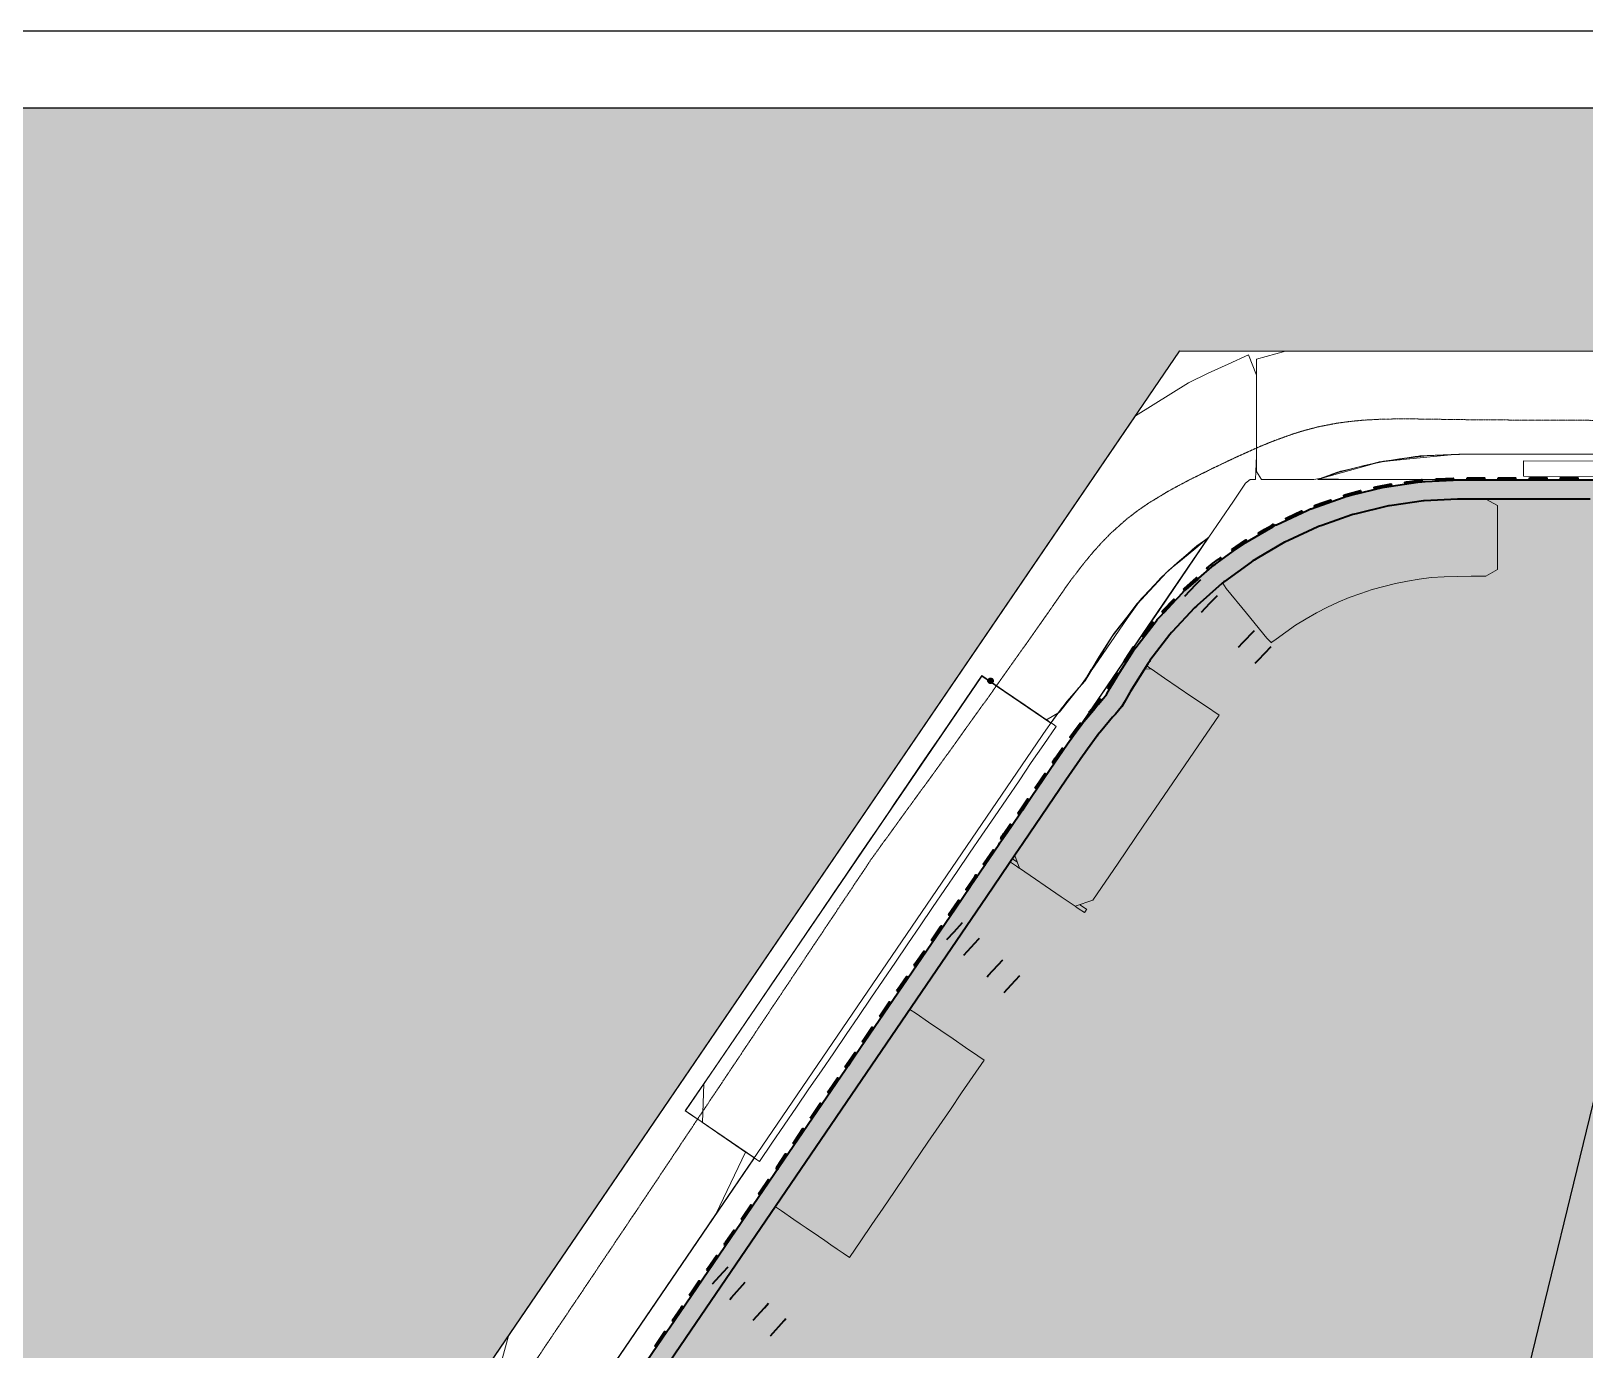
# Model space of a CAD drawing. Header units: millimetres. Extents: x -31757 to 121236, y -27283 to 59400.
# Drawn here: x 34295 to 46395, y 49132 to 59400 of the extents above; entities that cross this region are included whole.
import ezdxf

# ---------------------------------------------------------------- set-up
doc = ezdxf.new("R2010")
doc.units = ezdxf.units.MM
doc.linetypes.add('PHANTOM', pattern=[6.35, 3.175, -0.635, 0.635, -0.635, 0.635, -0.635])
for name, color, linetype, lineweight in [('01_切断（構造・壁）', 7, 'Continuous', 35), ('06_部屋の色', 8, 'Continuous', 0), ('10_見えがかり', 7, 'Continuous', 13), ('11_見えがかり（家具）', 8, 'Continuous', 9), ('20_上部（屋根の外形・梁）', 8, 'PHANTOM', 9), ('30_敷地・外構', 8, 'Continuous', 9), ('90_図枠', 7, 'Continuous', 25)]:
    doc.layers.add(name, color=color, linetype=linetype, lineweight=lineweight)

msp = doc.modelspace()

# ---------------------------------------------------------------- hatches: boundary and pattern name
at = {"layer": '01_切断（構造・壁）'}
for points in [[(42366, 53852), (42446, 53962), (42479, 54007), (42481, 54009), (42567, 54113), (42603, 54157), (42604, 54157), (42647, 54206), (42660, 54221), (42665, 54227), (42669, 54234), (42706, 54299), (42706, 54299), (42722, 54328), (42722, 54328), (42723, 54329), (42724, 54331), (42737, 54351), (42881, 54580), (42883, 54583), (42897, 54602), (43063, 54816), (43065, 54819), (43081, 54836), (43266, 55033), (43269, 55036), (43287, 55052), (43490, 55230), (43493, 55233), (43512, 55246), (43732, 55405), (43735, 55407), (43965, 55541), (43965, 55541), (43965, 55541), (43989, 55555), (43992, 55557), (44232, 55667), (44259, 55680), (44263, 55681), (44512, 55768), (44540, 55778), (44544, 55779), (44573, 55787), (44829, 55849), (44833, 55850), (45093, 55888), (45093, 55888), (45124, 55892), (45128, 55893), (45152, 55894), (45423, 55907), (45425, 55907), (45999, 55907), (45999, 55907), (51527, 55906), (52233, 55906), (52233, 55906), (52233, 55906), (52250, 55906), (52282, 55906), (52282, 55906), (52282, 55906), (52282, 55906), (52311, 55906), (52311, 55906), (52311, 55906), (52338, 55906), (52338, 55906), (52338, 55906), (52338, 55906), (52363, 55906), (52363, 55906), (52363, 55906), (52386, 55906), (52408, 55906), (52408, 55906), (52446, 55906), (52446, 55906), (52446, 55906), (52692, 55906), (52883, 55906), (52886, 55906), (52888, 55906), (52888, 55905), (52894, 55899), (52900, 55894), (52907, 55890), (52913, 55886), (52921, 55883), (52928, 55881), (52936, 55879), (52944, 55879), (52952, 55879), (52959, 55879), (52967, 55881), (52975, 55883), (52982, 55886), (52989, 55890), (52995, 55894), (53001, 55899), (53007, 55905), (53008, 55906), (53010, 55906), (53157, 55906), (53157, 55906), (53157, 55906), (53814, 55906), (53816, 55906), (53816, 55906), (54225, 55906), (54227, 55906), (54227, 55906), (54512, 55906), (54558, 55906), (54558, 55906), (54558, 55906), (54624, 55906), (54626, 55906), (54728, 55900), (54728, 55900), (54730, 55900), (54730, 55900), (54731, 55900), (54731, 55900), (54732, 55900), (54733, 55900), (54733, 55900), (54734, 55900), (54734, 55900), (54743, 55900), (54743, 55900), (54745, 55900), (54745, 55900), (54747, 55899), (54747, 55899), (54747, 55899), (54749, 55899), (54750, 55898), (54755, 55893), (54761, 55887), (54767, 55883), (54774, 55879), (54781, 55875), (54789, 55872), (54796, 55871), (54804, 55869), (54812, 55869), (54820, 55869), (54827, 55871), (54835, 55872), (54842, 55875), (54850, 55878), (54856, 55882), (54863, 55887), (54868, 55892), (54869, 55893), (54871, 55893), (54876, 55893), (54934, 55890), (54938, 55890), (55145, 55858), (55242, 55843), (55246, 55843), (55342, 55818), (55544, 55766), (55548, 55765), (55649, 55728), (55836, 55659), (55840, 55657), (55947, 55606), (56117, 55523), (56120, 55521), (56232, 55452), (56382, 55360), (56385, 55357), (56500, 55270), (56629, 55170), (56632, 55168), (56747, 55060), (56857, 54957), (56859, 54955), (57493, 54297), (57493, 54297), (57493, 54297), (59364, 52354), (59364, 52354), (59364, 52354), (59932, 51764), (59926, 51769), (59920, 51774), (59914, 51778), (59907, 51782), (59900, 51784), (59892, 51786), (59885, 51788), (59877, 51788), (59869, 51788), (59862, 51787), (59854, 51786), (59847, 51783), (59840, 51780), (59833, 51777), (59826, 51772), (59820, 51768), (59815, 51762), (59810, 51756), (59806, 51750), (59802, 51743), (59799, 51736), (59797, 51729), (59795, 51721), (59794, 51713), (59794, 51706), (59795, 51698), (59796, 51690), (59797, 51688), (59797, 51687), (59794, 51681), (59792, 51673), (59790, 51666), (59789, 51658), (59789, 51650), (59790, 51642), (59791, 51635), (59793, 51627), (59796, 51620), (59800, 51613), (59804, 51606), (59809, 51600), (59814, 51594), (59820, 51589), (59827, 51585), (59834, 51581), (59841, 51578), (59848, 51575), (59856, 51574), (59864, 51573), (59872, 51573), (59879, 51573), (59887, 51575), (59895, 51577), (59900, 51579), (59901, 51580), (59904, 51579), (59912, 51577), (59920, 51576), (59928, 51576), (59936, 51577), (59944, 51578), (59951, 51581), (59959, 51584), (59966, 51587), (59972, 51592), (59979, 51597), (59984, 51602), (59989, 51609), (59994, 51615), (59997, 51622), (60000, 51630), (60003, 51638), (60004, 51645), (60005, 51653), (60005, 51661), (60004, 51669), (60002, 51677), (59999, 51685), (59996, 51692), (59992, 51699), (59988, 51705), (59982, 51712), (59984, 51710), (59994, 51700), (59994, 51700), (60015, 51678), (60015, 51678), (60029, 51663), (60381, 51298), (60382, 51297), (60381, 51295), (60376, 51291), (60275, 51194), (60274, 51193), (60273, 51194), (59957, 51522), (59951, 51527), (59945, 51532), (59938, 51536), (59931, 51540), (59924, 51542), (59916, 51544), (59908, 51546), (59901, 51546), (59893, 51546), (59885, 51545), (59877, 51543), (59870, 51541), (59863, 51537), (59856, 51533), (59849, 51529), (59843, 51524), (59822, 51503), (59822, 51503), (59733, 51416), (59721, 51405), (59721, 51405), (59705, 51389), (59292, 50992), (59292, 50992), (59196, 50900), (59196, 50899), (59128, 50832), (59001, 50707), (58999, 50705), (58998, 50707), (58900, 50807), (58896, 50811), (58894, 50813), (58896, 50814), (58896, 50814), (58896, 50814), (58905, 50823), (58905, 50823), (58905, 50823), (58917, 50835), (58917, 50835), (58917, 50835), (59081, 50997), (59081, 50997), (59091, 51007), (59091, 51007), (59505, 51404), (59601, 51497), (59701, 51594), (59701, 51594), (59718, 51610), (59718, 51610), (59732, 51624), (59732, 51624), (59740, 51632), (59745, 51638), (59750, 51644), (59754, 51651), (59758, 51658), (59760, 51665), (59762, 51673), (59764, 51680), (59764, 51688), (59764, 51696), (59763, 51704), (59761, 51711), (59759, 51719), (59755, 51726), (59752, 51733), (59747, 51739), (59742, 51745), (59660, 51830), (59660, 51830), (59660, 51830), (59656, 51834), (59656, 51834), (59656, 51834), (58764, 52761), (58764, 52761), (58764, 52761), (58369, 53170), (58340, 53200), (58340, 53200), (58241, 53303), (58241, 53304), (58241, 53304), (57948, 53607), (57948, 53607), (57945, 53611), (57945, 53611), (57945, 53611), (57085, 54504), (56754, 54848), (56751, 54851), (56637, 54958), (56637, 54958), (56547, 55042), (56546, 55043), (56546, 55043), (56542, 55046), (56537, 55052), (56530, 55057), (56488, 55090), (56302, 55232), (56295, 55237), (56256, 55261), (56050, 55388), (56043, 55392), (56007, 55409), (55783, 55518), (55776, 55521), (55744, 55533), (55505, 55621), (55497, 55623), (55469, 55630), (55218, 55695), (55210, 55696), (55185, 55700), (54925, 55740), (54917, 55741), (54894, 55742), (54894, 55742), (54894, 55742), (54867, 55743), (54866, 55743), (54866, 55743), (54864, 55743), (54862, 55744), (54861, 55744), (54856, 55750), (54850, 55756), (54844, 55760), (54837, 55764), (54830, 55768), (54822, 55770), (54815, 55772), (54807, 55773), (54799, 55774), (54791, 55773), (54784, 55772), (54776, 55770), (54769, 55768), (54761, 55764), (54755, 55760), (54748, 55756), (54743, 55750), (54742, 55750), (54740, 55750), (54732, 55750), (54624, 55755), (54620, 55756), (54555, 55756), (54555, 55756), (54555, 55756), (54224, 55756), (54224, 55756), (54224, 55756), (53813, 55756), (53813, 55756), (53428, 55756), (53193, 55756), (53193, 55756), (53010, 55756), (53008, 55756), (53007, 55757), (53001, 55762), (52995, 55767), (52989, 55772), (52982, 55775), (52975, 55778), (52967, 55781), (52959, 55782), (52952, 55783), (52944, 55783), (52936, 55782), (52928, 55781), (52921, 55778), (52913, 55775), (52907, 55772), (52900, 55767), (52894, 55762), (52888, 55757), (52888, 55756), (52886, 55756), (52847, 55756), (52805, 55756), (52793, 55756), (52771, 55756), (52740, 55756), (52735, 55756), (52733, 55756), (52730, 55756), (52727, 55756), (52723, 55756), (52719, 55756), (52715, 55756), (52712, 55756), (52709, 55756), (52705, 55756), (52698, 55756), (52698, 55756), (46868, 55757), (46868, 55757), (46868, 55757), (46436, 55757), (46002, 55757), (46002, 55757), (45429, 55757), (45425, 55757), (45403, 55756), (45144, 55743), (45137, 55743), (44891, 55707), (44891, 55707), (44891, 55707), (44864, 55703), (44856, 55702), (44614, 55642), (44588, 55636), (44581, 55634), (44345, 55551), (44321, 55543), (44314, 55540), (44087, 55435), (44063, 55424), (44056, 55421), (43841, 55295), (43818, 55282), (43812, 55277), (43796, 55266), (43588, 55116), (43582, 55111), (43567, 55098), (43375, 54929), (43369, 54924), (43355, 54909), (43181, 54723), (43176, 54717), (43163, 54701), (43007, 54499), (43003, 54493), (42992, 54475), (42853, 54255), (42851, 54251), (42807, 54173), (42807, 54173), (42789, 54142), (42788, 54140), (42787, 54139), (42739, 54083), (42718, 54060), (42717, 54059), (42633, 53958), (42600, 53918), (42597, 53914), (42521, 53810), (42489, 53766), (42488, 53764), (42353, 53567), (42353, 53567), (42023, 53083), (42017, 53075), (42017, 53075), (42017, 53075), (41962, 52993), (41962, 52993), (41962, 52993), (41737, 52663), (41737, 52663), (41737, 52663), (39390, 49220), (38282, 47595), (38282, 47595), (38282, 47595), (38186, 47454), (38186, 47454), (38186, 47454), (37082, 45834), (37082, 45834), (36986, 45693), (36986, 45693), (36986, 45693), (33563, 40670), (32449, 39036), (32449, 39036), (32449, 39036), (32352, 38894), (32352, 38894), (32352, 38894), (32263, 38763), (32261, 38760), (32229, 38709), (32162, 38604), (32159, 38599), (32131, 38548), (32072, 38439), (32069, 38435), (32045, 38383), (31993, 38270), (31991, 38265), (31971, 38213), (31925, 38095), (31924, 38090), (31907, 38038), (31869, 37916), (31868, 37911), (31864, 37896), (31864, 37896), (31860, 37877), (31860, 37877), (31860, 37877), (31859, 37875), (31859, 37873), (31858, 37873), (31851, 37869), (31845, 37864), (31839, 37858), (31834, 37853), (31829, 37846), (31825, 37839), (31822, 37832), (31819, 37825), (31817, 37817), (31816, 37810), (31816, 37802), (31816, 37794), (31818, 37786), (31820, 37779), (31822, 37771), (31826, 37764), (31830, 37757), (31830, 37756), (31830, 37755), (31825, 37734), (31824, 37729), (31821, 37713), (31793, 37550), (31792, 37545), (31791, 37528), (31773, 37364), (31773, 37359), (31772, 37341), (31772, 37341), (31766, 37187), (31766, 37187), (31766, 37187), (31766, 37178), (31766, 37177), (31766, 37177), (31766, 37172), (31768, 37069), (31768, 37069), (31768, 37066), (31768, 37066), (31768, 37064), (31768, 37063), (31768, 37062), (31768, 37062), (31768, 37062), (31770, 36991), (31770, 36990), (31770, 36990), (31771, 36984), (31772, 36964), (31787, 36803), (31788, 36798), (31791, 36777), (31816, 36618), (31817, 36613), (31822, 36591), (31858, 36436), (31859, 36431), (31866, 36407), (31911, 36256), (31912, 36251), (31921, 36227), (31928, 36209), (31928, 36209), (31928, 36209), (31976, 36081), (31978, 36076), (31997, 36032), (32052, 35910), (32054, 35905), (32078, 35860), (32139, 35744), (32142, 35739), (32169, 35694), (32237, 35584), (32240, 35580), (32272, 35535), (32345, 35432), (32348, 35427), (32385, 35383), (32463, 35286), (32467, 35282), (32468, 35281), (32490, 35257), (32490, 35257), (32490, 35257), (32591, 35149), (32594, 35145), (32621, 35120), (32727, 35020), (32731, 35017), (32760, 34992), (32874, 34899), (32876, 34897), (32876, 34897), (32878, 34895), (32876, 34894), (32847, 34856), (32837, 34843), (32798, 34793), (32798, 34793), (32787, 34778), (32786, 34777), (32784, 34778), (32782, 34780), (32781, 34781), (32712, 34838), (32630, 34905), (32628, 34907), (32562, 34969), (32487, 35040), (32485, 35042), (32422, 35111), (32353, 35185), (32351, 35187), (32290, 35261), (32228, 35338), (32227, 35340), (32170, 35420), (32114, 35498), (32113, 35500), (32059, 35587), (32011, 35666), (32009, 35668), (31961, 35760), (31919, 35840), (31917, 35843), (31874, 35940), (31838, 36020), (31837, 36023), (31799, 36126), (31770, 36205), (31769, 36207), (31737, 36316), (31713, 36394), (31713, 36396), (31687, 36509), (31670, 36586), (31669, 36589), (31651, 36706), (31639, 36781), (31638, 36783), (31627, 36904), (31621, 36977), (31621, 36980), (31619, 37043), (31619, 37043), (31619, 37046), (31619, 37048), (31619, 37049), (31619, 37050), (31619, 37052), (31619, 37052), (31619, 37055), (31619, 37055), (31616, 37157), (31616, 37157), (31616, 37157), (31616, 37174), (31616, 37177), (31616, 37182), (31621, 37303), (31621, 37303), (31621, 37303), (31623, 37371), (31623, 37373), (31637, 37502), (31644, 37567), (31644, 37569), (31667, 37699), (31677, 37761), (31678, 37764), (31684, 37787), (31684, 37789), (31684, 37790), (31685, 37792), (31686, 37792), (31693, 37796), (31699, 37801), (31705, 37806), (31710, 37812), (31714, 37818), (31718, 37825), (31722, 37832), (31724, 37840), (31726, 37847), (31727, 37855), (31727, 37863), (31727, 37871), (31726, 37879), (31724, 37886), (31721, 37894), (31718, 37901), (31714, 37907), (31713, 37908), (31713, 37910), (31723, 37949), (31724, 37953), (31724, 37955), (31742, 38013), (31782, 38141), (31783, 38143), (31805, 38201), (31853, 38325), (31854, 38327), (31880, 38384), (31936, 38503), (31937, 38506), (31967, 38561), (32030, 38676), (32032, 38679), (32066, 38732), (32136, 38843), (32137, 38845), (32228, 38978), (32228, 38978), (32324, 39119), (32324, 39120), (32324, 39120), (32324, 39120), (33438, 40754), (36863, 45778), (36863, 45778), (36959, 45919), (36959, 45919), (38063, 47539), (38063, 47539), (38063, 47539), (38159, 47680), (38159, 47680), (38159, 47680), (39252, 49284), (39266, 49305), (39266, 49305), (40085, 50506), (41490, 52567), (41490, 52567), (41490, 52567), (41610, 52743), (41614, 52749), (41614, 52749), (41832, 53068), (41839, 53079), (41839, 53079), (41839, 53079), (41895, 53161), (41895, 53161), (41895, 53161), (42225, 53645), (42230, 53653), (42230, 53653), (42230, 53653), (42365, 53851)], [(44992, 55889), (45006, 55890), (45011, 55891), (45080, 55901), (45080, 55901), (45126, 55908), (45128, 55894), (45128, 55893), (45082, 55886), (45082, 55886), (45014, 55876), (45008, 55876), (44995, 55874), (44993, 55887)], [(45235, 55913), (45246, 55913), (45369, 55919), (45370, 55906), (45370, 55904), (45247, 55898), (45235, 55898), (45235, 55912)], [(45477, 55922), (45489, 55922), (45571, 55922), (45612, 55922), (45612, 55908), (45612, 55907), (45571, 55907), (45489, 55907), (45477, 55907), (45477, 55921)], [(45719, 55922), (45731, 55922), (45854, 55922), (45854, 55908), (45854, 55907), (45731, 55907), (45719, 55907), (45719, 55921)], [(45962, 55922), (45973, 55922), (46097, 55922), (46097, 55908), (46097, 55907), (45973, 55907), (45962, 55907), (45962, 55921)], [(46327, 55922), (46339, 55922), (46339, 55908), (46339, 55907), (46327, 55907), (46204, 55907), (46204, 55921), (46204, 55922)], [(44517, 55788), (44532, 55792), (44648, 55822), (44651, 55809), (44652, 55808), (44535, 55777), (44521, 55774), (44518, 55787)], [(44753, 55849), (44767, 55852), (44885, 55876), (44888, 55863), (44888, 55861), (44770, 55838), (44756, 55835), (44753, 55848)], [(44066, 55607), (44079, 55613), (44188, 55664), (44194, 55652), (44195, 55650), (44085, 55599), (44072, 55594), (44066, 55606)], [(44288, 55706), (44302, 55711), (44354, 55729), (44416, 55751), (44420, 55738), (44421, 55737), (44359, 55715), (44307, 55697), (44293, 55692), (44289, 55705)], [(43851, 55492), (43864, 55499), (43903, 55522), (43953, 55551), (43968, 55560), (43975, 55549), (43975, 55547), (43960, 55538), (43911, 55509), (43871, 55486), (43859, 55479), (43852, 55491)], [(43645, 55364), (43747, 55433), (43755, 55439), (43756, 55440), (43764, 55429), (43765, 55427), (43763, 55426), (43756, 55421), (43653, 55351), (43645, 55363)], [(43269, 55056), (43278, 55064), (43370, 55145), (43379, 55135), (43380, 55134), (43288, 55052), (43279, 55045), (43270, 55055)], [(43101, 54879), (43109, 54888), (43194, 54978), (43204, 54968), (43204, 54967), (43120, 54877), (43112, 54869), (43102, 54878)], [(42947, 54691), (42954, 54700), (43029, 54798), (43040, 54789), (43041, 54789), (42966, 54691), (42959, 54682), (42948, 54690)], [(42806, 54493), (42812, 54502), (42879, 54606), (42891, 54599), (42892, 54598), (42825, 54494), (42819, 54485), (42807, 54492)], [(41779, 54329), (41779, 54329), (41777, 54327), (41777, 54327), (41775, 54326), (41775, 54326), (41773, 54325), (41773, 54325), (41771, 54324), (41771, 54324), (41768, 54324), (41768, 54324), (41766, 54324), (41766, 54324), (41763, 54324), (41763, 54324), (41761, 54324), (41761, 54324), (41759, 54325), (41759, 54325), (41757, 54326), (41757, 54326), (41755, 54327), (41755, 54327), (41754, 54329), (41753, 54329), (41752, 54331), (41752, 54331), (41751, 54333), (41751, 54333), (41750, 54335), (41750, 54335), (41749, 54337), (41749, 54337), (41748, 54340), (41748, 54340), (41748, 54342), (41748, 54342), (41749, 54344), (41749, 54344), (41749, 54347), (41749, 54347), (41750, 54349), (41750, 54349), (41751, 54351), (41751, 54351), (41752, 54353), (41752, 54353), (41754, 54354), (41754, 54354), (41755, 54356), (41755, 54356), (41757, 54357), (41757, 54357), (41760, 54358), (41760, 54358), (41762, 54359), (41762, 54359), (41764, 54359), (41764, 54359), (41767, 54360), (41767, 54360), (41769, 54359), (41769, 54359), (41772, 54359), (41772, 54359), (41774, 54358), (41774, 54358), (41776, 54357), (41776, 54357), (41778, 54356), (41778, 54356), (41779, 54354), (41779, 54354), (41781, 54352), (41781, 54352), (41782, 54351), (41782, 54350), (41783, 54348), (41783, 54348), (41784, 54346), (41784, 54346), (41784, 54344), (41784, 54343), (41784, 54341), (41784, 54341), (41784, 54339), (41784, 54339), (41784, 54336), (41784, 54336), (41783, 54334), (41783, 54334), (41782, 54332), (41782, 54332), (41780, 54330), (41780, 54330)], [(42679, 54286), (42687, 54299), (42736, 54381), (42749, 54402), (42760, 54394), (42761, 54394), (42749, 54373), (42700, 54292), (42692, 54278), (42683, 54283)], [(42533, 54097), (42559, 54127), (42621, 54200), (42629, 54193), (42632, 54190), (42570, 54118), (42545, 54087), (42537, 54094)], [(42441, 53981), (42465, 54013), (42473, 54007), (42477, 54004), (42454, 53972), (42397, 53895), (42389, 53901), (42385, 53904)], [(42248, 53706), (42270, 53739), (42324, 53817), (42333, 53811), (42336, 53809), (42283, 53730), (42260, 53697), (42252, 53703)], [(42167, 53587), (42189, 53620), (42198, 53614), (42202, 53611), (42179, 53579), (42129, 53505), (42126, 53500), (42117, 53506), (42113, 53508), (42117, 53513)], [(41979, 53311), (42001, 53344), (42055, 53422), (42064, 53416), (42067, 53414), (42014, 53335), (41991, 53302), (41982, 53308)], [(41844, 53113), (41850, 53122), (41858, 53134), (41863, 53141), (41871, 53153), (41920, 53225), (41929, 53219), (41933, 53217), (41883, 53144), (41875, 53132), (41871, 53126), (41863, 53114), (41857, 53105), (41845, 53113)], [(41710, 52916), (41716, 52925), (41786, 53027), (41797, 53020), (41798, 53019), (41728, 52917), (41722, 52907), (41711, 52915)], [(41644, 52819), (41651, 52830), (41662, 52822), (41663, 52822), (41656, 52811), (41587, 52710), (41576, 52718), (41575, 52718)], [(41440, 52521), (41510, 52623), (41514, 52630), (41516, 52633), (41528, 52625), (41529, 52624), (41527, 52621), (41522, 52615), (41453, 52513), (41441, 52520)], [(41306, 52324), (41306, 52324), (41375, 52425), (41382, 52435), (41393, 52427), (41394, 52427), (41388, 52417), (41319, 52316), (41318, 52315), (41307, 52323)], [(41171, 52126), (41178, 52137), (41247, 52238), (41258, 52230), (41260, 52229), (41191, 52128), (41184, 52118), (41172, 52125)], [(41037, 51929), (41043, 51938), (41113, 52040), (41124, 52032), (41125, 52032), (41056, 51930), (41049, 51920), (41038, 51928)], [(40902, 51731), (40914, 51748), (40978, 51842), (40978, 51843), (40989, 51835), (40990, 51834), (40990, 51834), (40926, 51740), (40914, 51723), (40904, 51730)], [(40767, 51534), (40779, 51551), (40843, 51645), (40854, 51638), (40856, 51637), (40792, 51543), (40780, 51525), (40769, 51532)], [(40633, 51336), (40645, 51354), (40709, 51448), (40719, 51441), (40721, 51439), (40657, 51345), (40645, 51328), (40635, 51335)], [(40498, 51139), (40506, 51151), (40574, 51250), (40585, 51243), (40587, 51242), (40519, 51142), (40511, 51130), (40500, 51138)], [(40364, 50941), (40372, 50953), (40440, 51053), (40451, 51045), (40452, 51044), (40384, 50945), (40376, 50933), (40365, 50940)], [(40229, 50744), (40236, 50753), (40305, 50855), (40316, 50848), (40317, 50847), (40248, 50745), (40241, 50735), (40230, 50743)], [(40094, 50546), (40101, 50556), (40170, 50658), (40182, 50650), (40183, 50649), (40113, 50547), (40107, 50538), (40096, 50546)], [(39960, 50349), (39975, 50371), (40035, 50459), (40036, 50460), (40047, 50453), (40048, 50452), (40048, 50451), (39987, 50362), (39972, 50340), (39962, 50347)], [(39825, 50151), (39841, 50174), (39901, 50263), (39911, 50256), (39914, 50254), (39853, 50166), (39838, 50143), (39828, 50150)], [(39691, 49954), (39698, 49964), (39699, 49966), (39705, 49974), (39706, 49977), (39767, 50065), (39777, 50059), (39779, 50057), (39719, 49968), (39717, 49966), (39711, 49957), (39710, 49956), (39703, 49945), (39692, 49953)], [(39556, 49756), (39563, 49766), (39632, 49868), (39643, 49860), (39645, 49859), (39575, 49757), (39568, 49748), (39557, 49756)], [(39421, 49559), (39428, 49568), (39496, 49669), (39498, 49670), (39509, 49663), (39510, 49662), (39509, 49660), (39440, 49559), (39434, 49550), (39423, 49558)], [(39287, 49361), (39356, 49463), (39357, 49465), (39363, 49473), (39374, 49465), (39375, 49465), (39370, 49456), (39369, 49455), (39299, 49353), (39288, 49361)], [(39152, 49164), (39159, 49174), (39228, 49276), (39240, 49268), (39241, 49267), (39171, 49165), (39165, 49156), (39153, 49163)]]:
    msp.add_hatch(color=7, dxfattribs=at).paths.add_polyline_path(points)
at = {"layer": '06_部屋の色', "true_color": 0xf6e3a4}
h = msp.add_hatch(color=8, dxfattribs=at)
h.paths.add_polyline_path([(37122, 42081), (37461, 42485), (37800, 42888), (36072, 44349), (39235, 48988), (39431, 49277), (39323, 49374), (39317, 49379), (39497, 49643), (39611, 49541), (39796, 49811), (39687, 49908), (39681, 49914), (39862, 50178), (39976, 50075), (40010, 50125), (40041, 50171), (41256, 51954), (41149, 52052), (41143, 52058), (41324, 52323), (41429, 52225), (41436, 52219), (41622, 52490), (41515, 52589), (41509, 52595), (41690, 52860), (41802, 52756), (41822, 52784), (42461, 53722), (42490, 53764), (42586, 53896), (42600, 53915), (42604, 53920), (42709, 54046), (42719, 54058), (42788, 54137), (42790, 54139), (42852, 54249), (42854, 54252), (42854, 54252), (42856, 54255), (43006, 54495), (43009, 54498), (43180, 54719), (43182, 54722), (43373, 54925), (43377, 54928), (43586, 55112), (43590, 55115), (43816, 55278), (43818, 55279), (44025, 55400), (44061, 55421), (44278, 55521), (44318, 55540), (44544, 55619), (44585, 55633), (44818, 55690), (44860, 55700), (45097, 55735), (45140, 55741), (45141, 55741), (45145, 55741), (45427, 55755), (45483, 55755), (47818, 55755), (47818, 55903), (47818, 55907), (51414, 55906), (51414, 55760), (51414, 55754), (51454, 55754), (51466, 55754), (54574, 55754), (54614, 55754), (54615, 55754), (54622, 55754), (54623, 55753), (54625, 55753), (54626, 55753), (54921, 55738), (54925, 55738), (55214, 55694), (55218, 55693), (55501, 55620), (55505, 55619), (55779, 55518), (55782, 55516), (56045, 55389), (56049, 55387), (56297, 55233), (56300, 55231), (56532, 55053), (56533, 55052), (56745, 54854), (56751, 54848), (56772, 54826), (56777, 54821), (56821, 54775), (56992, 54598), (59428, 52068), (59747, 51737), (59781, 51701), (59794, 51688), (59792, 51686), (59686, 51582), (59788, 51476), (59791, 51473), (59705, 51389), (59196, 50899), (59144, 50848), (59044, 50950), (59038, 50957), (59034, 50953), (59034, 50953), (59033, 50952), (59030, 50949), (58743, 50667), (58402, 50335), (58400, 50333), (58394, 50327), (57903, 49840), (57893, 49829), (57459, 49402), (57564, 49297), (57567, 49294), (57503, 49231), (57154, 48880), (56803, 48531), (56319, 48038), (56154, 47872), (56046, 47978), (55702, 47632), (55696, 47625), (55514, 47438), (55619, 47335), (55623, 47332), (55471, 47175), (55131, 46829), (54643, 46321), (54162, 45825), (53815, 45458), (53743, 45383), (53638, 45483), (53633, 45488), (53421, 45268), (53528, 45166), (53531, 45163), (53479, 45109), (52997, 44595), (52522, 44093), (52296, 43849), (52190, 43948), (52185, 43952), (52072, 43830), (52068, 43826), (51743, 43480), (51738, 43475), (51736, 43472), (51731, 43467), (51730, 43466), (51273, 42967), (51269, 42963), (50788, 42443), (50778, 42432), (50471, 42092), (50464, 42085), (50123, 41712), (49662, 41198), (49653, 41188), (49653, 41188), (49652, 41187), (49194, 40681), (49189, 40674), (48872, 40316), (48867, 40311), (48535, 39939), (48530, 39933), (48073, 39411), (48066, 39403), (47609, 38885), (47437, 38687), (47550, 38589), (47552, 38587), (47406, 38418), (47074, 38038), (46616, 37502), (46165, 36979), (45852, 36609), (45591, 36302), (44601, 37139), (44292, 37400), (44790, 37987), (45303, 38587), (45805, 39171), (46310, 39752), (43445, 42248), (42931, 41656), (42419, 41062), (41910, 40467), (41390, 39854), (41350, 39806), (43641, 37870), (43190, 37334), (42701, 36749), (42376, 36358), (41893, 35774), (41891, 35772), (41888, 35772), (35948, 40658), (35946, 40662), (35947, 40665), (36615, 41474)])
h.paths.add_polyline_path([(52362, 48400), (52291, 48478), (52216, 48550), (52136, 48618), (52052, 48681), (51964, 48738), (51873, 48788), (51778, 48833), (51681, 48872), (51581, 48904), (51480, 48930), (51377, 48948), (51273, 48961), (51168, 48966), (51064, 48964), (50959, 48956), (50856, 48941), (50753, 48919), (50653, 48890), (50554, 48855), (50458, 48813), (50365, 48765), (50275, 48712), (50189, 48652), (50107, 48587), (50029, 48517), (49956, 48442), (49888, 48362), (49826, 48278), (49769, 48190), (49718, 48099), (49673, 48004), (49635, 47907), (49602, 47807), (49577, 47706), (49558, 47603), (49546, 47499), (49541, 47394), (49542, 47289), (49551, 47185), (49566, 47081), (49588, 46979), (49617, 46878), (49652, 46780), (49693, 46684), (49741, 46590), (49795, 46500), (49854, 46414), (49919, 46332), (49989, 46255), (50065, 46182), (50144, 46114), (50228, 46051), (50316, 45995), (50408, 45944), (50502, 45899), (50600, 45860), (50699, 45828), (50801, 45802), (50904, 45784), (51008, 45772), (51113, 45766), (51217, 45768), (51322, 45776), (51425, 45792), (51527, 45814), (51628, 45842), (51727, 45877), (51823, 45919), (51916, 45967), (52006, 46020), (52092, 46080), (52174, 46145), (52252, 46215), (52325, 46290), (52393, 46370), (52455, 46454), (52512, 46542), (52563, 46633), (52608, 46728), (52646, 46825), (52678, 46925), (52704, 47027), (52723, 47130), (52735, 47234), (52740, 47338), (52739, 47443), (52730, 47547), (52715, 47651), (52693, 47753), (52664, 47854), (52629, 47952), (52588, 48049), (52540, 48142), (52486, 48232), (52427, 48318)], flags=0)
at = {"layer": '10_見えがかり'}
msp.add_hatch(color=8, dxfattribs=at).paths.add_polyline_path([(42366, 53852), (42480, 54008), (42604, 54157), (42665, 54227), (42723, 54330), (42882, 54582), (43064, 54818), (43268, 55035), (43491, 55231), (43733, 55406), (43990, 55556), (44261, 55681), (44542, 55779), (44831, 55850), (45113, 55891), (45126, 55893), (45424, 55907), (47816, 55907), (52851, 55906), (53008, 55906), (53241, 55906), (54358, 55906), (54625, 55906), (54627, 55905), (55041, 55905), (55251, 55873), (55555, 55795), (55851, 55687), (56133, 55549), (56401, 55384), (56651, 55193), (56880, 54978), (60016, 51721), (59994, 51700), (60382, 51297), (60274, 51192), (59901, 51580), (59829, 51510), (59705, 51389), (59196, 50899), (58999, 50706), (58850, 50558), (58501, 50219), (58000, 49721), (57503, 49231), (57154, 48880), (57143, 48869), (56815, 48543), (56309, 48028), (56153, 47870), (55811, 47526), (55485, 47190), (55131, 46829), (54643, 46321), (54162, 45825), (53815, 45458), (53606, 45241), (53533, 45164), (53479, 45109), (52997, 44595), (52522, 44093), (52294, 43847), (52179, 43722), (51847, 43369), (51381, 42860), (50890, 42330), (50577, 41983), (50235, 41610), (49818, 41144), (49765, 41085), (49302, 40573), (48967, 40194), (48644, 39833), (48180, 39303), (47723, 38785), (47553, 38588), (47393, 38403), (47074, 38038), (46616, 37502), (46165, 36979), (45839, 36593), (45535, 36238), (45072, 35683), (44616, 35142), (44319, 34781), (43995, 34393), (43550, 33847), (43111, 33314), (42801, 32928), (42488, 32544), (42054, 31998), (41611, 31448), (41311, 31065), (41008, 30685), (40574, 30127), (40138, 29571), (39909, 29272), (39892, 29286), (39873, 29261), (32762, 34756), (32609, 34883), (32464, 35020), (32328, 35165), (32203, 35320), (32087, 35482), (31983, 35652), (31890, 35828), (31809, 36010), (31740, 36196), (31683, 36387), (31639, 36581), (31608, 36778), (31590, 36976), (31584, 37175), (31592, 37374), (31613, 37572), (31647, 37769), (31694, 37962), (31753, 38152), (31825, 38338), (31896, 38491), (32119, 38816), (32136, 38844), (35925, 44403), (36028, 44554), (36318, 44979), (36378, 45067), (36525, 45283), (37697, 47002), (39118, 49087), (39858, 50173), (39863, 50180), (40319, 50849), (40623, 51295), (40989, 51832), (41141, 52056), (41298, 52285)])
at = {"layer": '30_敷地・外構'}
for points in [[(76237, 56906), (43237, 56910), (13241, 12904), (13241, 12689), (8535, 3143), (7508, 600), (600, 600), (600, 6600), (3132, 6878), (4651, 9733), (7846, 15113), (9591, 17889), (15132, 25269), (23701, 36199), (24022, 37246), (24920, 38564), (24512, 38842), (24533, 38911), (22109, 41084), (34079, 57232), (31966, 58800), (76237, 58800)], [(13241, 12904), (13242, 907), (600, 908), (600, 58800), (83500, 58800), (83500, 903), (76239, 903), (76243, 56906), (43237, 56910)]]:
    msp.add_hatch(color=8, dxfattribs=at).paths.add_polyline_path(points)

# ---------------------------------------------------------------- linework, layer by layer
at = {"layer": '01_切断（構造・壁）'}
for points in [[(42366, 53852), (42446, 53962), (42479, 54007), (42481, 54009), (42567, 54113), (42603, 54157), (42604, 54157), (42647, 54206), (42660, 54221), (42665, 54227), (42669, 54234), (42706, 54299), (42706, 54299), (42722, 54328), (42722, 54328), (42723, 54329), (42724, 54331), (42737, 54351), (42881, 54580), (42883, 54583), (42897, 54602), (43063, 54816), (43065, 54819), (43081, 54836), (43266, 55033), (43269, 55036), (43287, 55052), (43490, 55230), (43493, 55233), (43512, 55246), (43732, 55405), (43735, 55407), (43965, 55541), (43965, 55541), (43965, 55541), (43989, 55555), (43992, 55557), (44232, 55667), (44259, 55680), (44263, 55681), (44512, 55768), (44540, 55778), (44544, 55779), (44573, 55787), (44829, 55849), (44833, 55850), (45093, 55888), (45093, 55888), (45124, 55892), (45128, 55893), (45152, 55894), (45423, 55907), (45425, 55907), (45999, 55907), (45999, 55907), (51527, 55906)], [(44992, 55889), (45006, 55890), (45011, 55891), (45080, 55901), (45080, 55901), (45126, 55908), (45128, 55894), (45128, 55893), (45082, 55886), (45082, 55886), (45014, 55876), (45008, 55876), (44995, 55874), (44993, 55887), (44992, 55889)], [(45235, 55913), (45246, 55913), (45369, 55919), (45370, 55906), (45370, 55904), (45247, 55898), (45235, 55898), (45235, 55912), (45235, 55913)], [(45477, 55922), (45489, 55922), (45571, 55922), (45612, 55922), (45612, 55908), (45612, 55907), (45571, 55907), (45489, 55907), (45477, 55907), (45477, 55921), (45477, 55922)], [(45719, 55922), (45731, 55922), (45854, 55922), (45854, 55908), (45854, 55907), (45731, 55907), (45719, 55907), (45719, 55921), (45719, 55922)], [(45962, 55922), (45973, 55922), (46097, 55922), (46097, 55908), (46097, 55907), (45973, 55907), (45962, 55907), (45962, 55921), (45962, 55922)], [(46327, 55922), (46339, 55922), (46339, 55908), (46339, 55907), (46327, 55907), (46204, 55907), (46204, 55921), (46204, 55922), (46327, 55922)], [(44517, 55788), (44532, 55792), (44648, 55822), (44651, 55809), (44652, 55808), (44535, 55777), (44521, 55774), (44518, 55787), (44517, 55788)], [(44753, 55849), (44767, 55852), (44885, 55876), (44888, 55863), (44888, 55861), (44770, 55838), (44756, 55835), (44753, 55848), (44753, 55849)], [(46436, 55757), (46002, 55757), (46002, 55757), (45429, 55757), (45425, 55757), (45403, 55756), (45144, 55743), (45137, 55743), (44891, 55707), (44891, 55707), (44891, 55707), (44864, 55703), (44856, 55702), (44614, 55642), (44588, 55636), (44581, 55634), (44345, 55551), (44321, 55543), (44314, 55540), (44087, 55435), (44063, 55424), (44056, 55421), (43841, 55295), (43818, 55282), (43812, 55277), (43796, 55266), (43588, 55116), (43582, 55111), (43567, 55098), (43375, 54929), (43369, 54924), (43355, 54909), (43181, 54723), (43176, 54717), (43163, 54701), (43007, 54499), (43003, 54493), (42992, 54475), (42853, 54255), (42851, 54251), (42807, 54173), (42807, 54173), (42789, 54142), (42788, 54140), (42787, 54139), (42739, 54083), (42718, 54060), (42717, 54059), (42633, 53958), (42600, 53918), (42597, 53914), (42521, 53810), (42489, 53766), (42488, 53764), (42353, 53567), (42353, 53567), (42023, 53083), (42017, 53075), (42017, 53075), (42017, 53075), (41962, 52993), (41962, 52993), (41962, 52993), (41737, 52663), (41737, 52663), (41737, 52663), (39390, 49220), (38282, 47595)], [(44066, 55607), (44079, 55613), (44188, 55664), (44194, 55652), (44195, 55650), (44085, 55599), (44072, 55594), (44066, 55606), (44066, 55607)], [(44288, 55706), (44302, 55711), (44354, 55729), (44416, 55751), (44420, 55738), (44421, 55737), (44359, 55715), (44307, 55697), (44293, 55692), (44289, 55705), (44288, 55706)], [(43851, 55492), (43864, 55499), (43903, 55522), (43953, 55551), (43968, 55560), (43975, 55549), (43975, 55547), (43960, 55538), (43911, 55509), (43871, 55486), (43859, 55479), (43852, 55491), (43851, 55492)], [(43645, 55364), (43747, 55433), (43755, 55439), (43756, 55440), (43764, 55429), (43765, 55427), (43763, 55426), (43756, 55421), (43653, 55351), (43645, 55363), (43645, 55364)], [(43548, 55294), (43557, 55301), (43565, 55290), (43566, 55289), (43557, 55282)], [(43557, 55282), (43552, 55278), (43551, 55277), (43505, 55242), (43505, 55242), (43459, 55207), (43451, 55217), (43450, 55218), (43496, 55254), (43496, 55254), (43541, 55289), (43543, 55290), (43548, 55294)], [(43269, 55056), (43278, 55064), (43370, 55145), (43379, 55135), (43380, 55134), (43288, 55052), (43279, 55045), (43270, 55055), (43269, 55056)], [(43279, 55000), (43366, 55091), (43403, 55131)], [(43101, 54879), (43109, 54888), (43194, 54978), (43204, 54968), (43204, 54967), (43120, 54877), (43112, 54869), (43102, 54878), (43101, 54879)], [(43410, 54876), (43475, 54945), (43534, 55007)], [(42947, 54691), (42954, 54700), (43029, 54798), (43040, 54789), (43041, 54789), (42966, 54691), (42959, 54682), (42948, 54690), (42947, 54691)], [(43697, 54603), (43731, 54639), (43821, 54734)], [(42806, 54493), (42812, 54502), (42879, 54606), (42891, 54599), (42892, 54598), (42825, 54494), (42819, 54485), (42807, 54492), (42806, 54493)], [(43827, 54479), (43853, 54506), (43951, 54610)], [(41779, 54329), (41779, 54329), (41777, 54327), (41777, 54327), (41775, 54326), (41775, 54326), (41773, 54325), (41773, 54325), (41771, 54324), (41771, 54324), (41768, 54324), (41768, 54324), (41766, 54324), (41766, 54324), (41763, 54324), (41763, 54324), (41761, 54324), (41761, 54324), (41759, 54325), (41759, 54325), (41757, 54326), (41757, 54326), (41755, 54327), (41755, 54327), (41754, 54329), (41753, 54329), (41752, 54331), (41752, 54331), (41751, 54333), (41751, 54333), (41750, 54335), (41750, 54335), (41749, 54337), (41749, 54337), (41748, 54340), (41748, 54340), (41748, 54342), (41748, 54342), (41749, 54344), (41749, 54344), (41749, 54347), (41749, 54347), (41750, 54349), (41750, 54349), (41751, 54351), (41751, 54351), (41752, 54353), (41752, 54353), (41754, 54354), (41754, 54354), (41755, 54356), (41755, 54356), (41757, 54357), (41757, 54357), (41760, 54358), (41760, 54358), (41762, 54359), (41762, 54359), (41764, 54359), (41764, 54359), (41767, 54360), (41767, 54360), (41769, 54359), (41769, 54359), (41772, 54359), (41772, 54359), (41774, 54358), (41774, 54358), (41776, 54357), (41776, 54357), (41778, 54356), (41778, 54356), (41779, 54354), (41779, 54354), (41781, 54352), (41781, 54352), (41782, 54351), (41782, 54350), (41783, 54348), (41783, 54348), (41784, 54346), (41784, 54346), (41784, 54344), (41784, 54343), (41784, 54341), (41784, 54341), (41784, 54339), (41784, 54339), (41784, 54336), (41784, 54336), (41783, 54334), (41783, 54334), (41782, 54332), (41782, 54332), (41780, 54330), (41780, 54330), (41779, 54329)], [(42679, 54286), (42687, 54299), (42736, 54381), (42749, 54402), (42760, 54394), (42761, 54394), (42749, 54373), (42700, 54292), (42692, 54278), (42683, 54283), (42679, 54286)], [(42533, 54097), (42559, 54127), (42621, 54200), (42629, 54193), (42632, 54190), (42570, 54118), (42545, 54087), (42537, 54094), (42533, 54097)], [(42441, 53981), (42465, 54013), (42473, 54007), (42477, 54004), (42454, 53972), (42397, 53895), (42389, 53901), (42385, 53904), (42441, 53981)], [(38159, 47680), (39252, 49284), (39266, 49305), (39266, 49305), (40085, 50506), (41490, 52567), (41490, 52567), (41490, 52567), (41610, 52743), (41614, 52749), (41614, 52749), (41832, 53068), (41839, 53079), (41839, 53079), (41839, 53079), (41895, 53161), (41895, 53161), (41895, 53161), (42225, 53645), (42230, 53653), (42230, 53653), (42230, 53653), (42365, 53851), (42366, 53852)], [(42248, 53706), (42270, 53739), (42324, 53817), (42333, 53811), (42336, 53809), (42283, 53730), (42260, 53697), (42252, 53703), (42248, 53706)], [(42167, 53587), (42189, 53620), (42198, 53614), (42202, 53611), (42179, 53579), (42129, 53505), (42126, 53500), (42117, 53506), (42113, 53508), (42117, 53513), (42167, 53587)], [(41979, 53311), (42001, 53344), (42055, 53422), (42064, 53416), (42067, 53414), (42014, 53335), (41991, 53302), (41982, 53308), (41979, 53311)], [(41844, 53113), (41850, 53122), (41858, 53134), (41863, 53141), (41871, 53153), (41920, 53225), (41929, 53219), (41933, 53217), (41883, 53144), (41875, 53132), (41871, 53126), (41863, 53114), (41857, 53105), (41845, 53113), (41844, 53113)], [(41710, 52916), (41716, 52925), (41786, 53027), (41797, 53020), (41798, 53019), (41728, 52917), (41722, 52907), (41711, 52915), (41710, 52916)], [(41644, 52819), (41651, 52830), (41662, 52822), (41663, 52822), (41656, 52811), (41587, 52710), (41576, 52718), (41575, 52718), (41644, 52819)], [(41440, 52521), (41510, 52623), (41514, 52630), (41516, 52633), (41528, 52625), (41529, 52624), (41527, 52621), (41522, 52615), (41453, 52513), (41441, 52520), (41440, 52521)], [(41306, 52324), (41306, 52324), (41375, 52425), (41382, 52435), (41393, 52427), (41394, 52427), (41388, 52417), (41319, 52316), (41318, 52315), (41307, 52323), (41306, 52324)], [(41427, 52327), (41483, 52387), (41549, 52459)], [(41559, 52205), (41673, 52329), (41681, 52337)], [(41171, 52126), (41178, 52137), (41247, 52238), (41258, 52230), (41260, 52229), (41191, 52128), (41184, 52118), (41172, 52125), (41171, 52126)], [(41740, 52038), (41749, 52048), (41862, 52170)], [(41037, 51929), (41043, 51938), (41113, 52040), (41124, 52032), (41125, 52032), (41056, 51930), (41049, 51920), (41038, 51928), (41037, 51929)], [(41872, 51916), (41927, 51975), (41994, 52048)], [(40902, 51731), (40914, 51748), (40978, 51842), (40978, 51843), (40989, 51835), (40990, 51834), (40990, 51834), (40926, 51740), (40914, 51723), (40904, 51730), (40902, 51731)], [(40767, 51534), (40779, 51551), (40843, 51645), (40854, 51638), (40856, 51637), (40792, 51543), (40780, 51525), (40769, 51532), (40767, 51534)], [(40633, 51336), (40645, 51354), (40709, 51448), (40719, 51441), (40721, 51439), (40657, 51345), (40645, 51328), (40635, 51335), (40633, 51336)], [(40498, 51139), (40506, 51151), (40574, 51250), (40585, 51243), (40587, 51242), (40519, 51142), (40511, 51130), (40500, 51138), (40498, 51139)], [(40364, 50941), (40372, 50953), (40440, 51053), (40451, 51045), (40452, 51044), (40384, 50945), (40376, 50933), (40365, 50940), (40364, 50941)], [(40229, 50744), (40236, 50753), (40305, 50855), (40316, 50848), (40317, 50847), (40248, 50745), (40241, 50735), (40230, 50743), (40229, 50744)], [(40094, 50546), (40101, 50556), (40170, 50658), (40182, 50650), (40183, 50649), (40113, 50547), (40107, 50538), (40096, 50546), (40094, 50546)], [(39960, 50349), (39975, 50371), (40035, 50459), (40036, 50460), (40047, 50453), (40048, 50452), (40048, 50451), (39987, 50362), (39972, 50340), (39962, 50347), (39960, 50349)], [(39825, 50151), (39841, 50174), (39901, 50263), (39911, 50256), (39914, 50254), (39853, 50166), (39838, 50143), (39828, 50150), (39825, 50151)], [(39691, 49954), (39698, 49964), (39699, 49966), (39705, 49974), (39706, 49977), (39767, 50065), (39777, 50059), (39779, 50057), (39719, 49968), (39717, 49966), (39711, 49957), (39710, 49956), (39703, 49945), (39692, 49953), (39691, 49954)], [(39556, 49756), (39563, 49766), (39632, 49868), (39643, 49860), (39645, 49859), (39575, 49757), (39568, 49748), (39557, 49756), (39556, 49756)], [(39602, 49646), (39684, 49737), (39722, 49780)], [(39421, 49559), (39428, 49568), (39496, 49669), (39498, 49670), (39509, 49663), (39510, 49662), (39509, 49660), (39440, 49559), (39434, 49550), (39423, 49558), (39421, 49559)], [(39736, 49526), (39750, 49540), (39856, 49660)], [(39918, 49363), (40005, 49461), (40038, 49497)], [(39287, 49361), (39356, 49463), (39357, 49465), (39363, 49473), (39374, 49465), (39375, 49465), (39370, 49456), (39369, 49455), (39299, 49353), (39288, 49361), (39287, 49361)], [(40052, 49243), (40159, 49362), (40172, 49377)], [(39152, 49164), (39159, 49174), (39228, 49276), (39240, 49268), (39241, 49267), (39171, 49165), (39165, 49156), (39153, 49163), (39152, 49164)]]:
    msp.add_lwpolyline(points, dxfattribs=at)
at = {"layer": '10_見えがかり'}
for points in [[(43170, 56576), (43307, 56661), (43461, 56736), (43618, 56807), (43775, 56879), (43838, 56720), (43838, 56408), (43838, 56095), (43830, 55908), (43809, 55908), (43789, 55908), (43753, 55880), (43658, 55740), (43563, 55600), (43467, 55461), (43364, 55375), (43260, 55288), (43156, 55202), (43078, 55124), (42934, 54971), (42830, 54828), (42577, 54455), (42468, 54302), (42385, 54199), (42303, 54097), (42203, 54037), (42035, 54152), (41867, 54267), (41698, 54382), (40255, 52264), (39533, 51205), (39523, 50902), (39859, 50673), (39630, 50194), (39138, 49471), (38645, 48748)], [(43838, 56553), (43838, 56699), (43838, 56845), (44063, 56907), (44457, 56907), (44851, 56907), (45245, 56907), (45638, 56907), (46032, 56907), (46426, 56907)], [(37853, 48652), (38014, 49242), (42896, 56404), (43170, 56576)], [(46398, 56107), (46234, 56107), (45742, 56107), (45578, 56107), (45414, 56107), (45325, 56098), (45057, 56072), (44879, 56055), (44792, 56045), (44719, 56024), (44356, 55922), (44284, 55908), (44217, 55908), (44149, 55908), (44081, 55908), (43945, 55908), (43877, 55908), (43838, 55970), (43838, 56116), (43838, 56262), (43838, 56553)], [(44316, 55910), (44480, 55966), (44647, 56009), (44816, 56047), (44988, 56072), (45160, 56092), (45333, 56101), (45506, 56105), (45853, 56105), (46026, 56105), (46373, 56105), (46546, 56105)], [(53317, 56047), (53316, 55927), (45916, 55935), (45917, 56055), (53317, 56047)], [(46396, 55909), (46222, 55909), (45182, 55909), (45009, 55909), (44316, 55910)], [(42714, 54687), (42907, 54939), (43137, 55184), (43361, 55380), (43459, 55452), (42408, 53910), (42366, 53852), (32136, 38844)], [(31969, 38950), (35423, 44018), (34762, 44468), (34873, 44630), (35534, 44180), (39929, 50628), (39392, 50994), (41699, 54379), (42237, 54012), (42299, 54098), (42364, 54182), (42432, 54263), (42503, 54342), (42714, 54687)]]:
    msp.add_lwpolyline(points, dxfattribs=at)
at = {"layer": '11_見えがかり（家具）'}
for points in [[(45622, 55755), (45713, 55707), (45713, 55207), (45622, 55157), (45509, 55157), (45401, 55155), (45300, 55150), (45198, 55145), (45105, 55132), (45012, 55118), (44920, 55099), (44829, 55077), (44738, 55053), (44649, 55022), (44560, 54991)], [(44851, 55698), (44873, 55702)], [(44050, 55415), (44070, 55425)], [(44560, 54991), (44474, 54953), (44389, 54914), (44305, 54871), (44224, 54824), (44142, 54776), (44066, 54721), (43990, 54666), (43957, 54642), (43953, 54638), (43918, 54674), (43759, 54868), (43601, 55061), (43576, 55103)], [(42983, 54457), (43014, 54436)], [(42968, 54433), (43017, 54434), (43122, 54362), (43228, 54290), (43334, 54218), (43440, 54146), (43546, 54074), (43349, 53786), (43153, 53497), (42956, 53209), (42760, 52921), (42564, 52633), (42426, 52586), (42317, 52660), (41992, 52882), (41956, 52981)], [(41989, 52884), (41968, 52898), (41921, 52930)], [(41938, 52955), (41972, 52932)], [(42463, 52597), (42467, 52595), (42515, 52562), (42514, 52560), (42511, 52555), (42509, 52553), (42508, 52551), (42505, 52547), (42504, 52545), (42502, 52543), (42499, 52539), (42498, 52537), (42450, 52570), (42428, 52585)], [(41139, 51783), (41186, 51751), (41282, 51685), (41379, 51619), (41475, 51554), (41571, 51488), (41668, 51422), (41716, 51389), (41629, 51261), (41541, 51133), (41454, 51005), (41367, 50877), (41279, 50749), (41105, 50493), (41018, 50365), (40930, 50237), (40843, 50109), (40756, 49981), (40668, 49852), (40620, 49885), (40572, 49918), (40524, 49951), (40476, 49984), (40427, 50017), (40331, 50082), (40283, 50115), (40235, 50148), (40138, 50214), (40092, 50246)]]:
    msp.add_lwpolyline(points, dxfattribs=at)
at = {"layer": '20_上部（屋根の外形・梁）'}
for points in [[(42915, 55668), (42916, 55669), (42998, 55725), (42999, 55726), (43141, 55812), (43142, 55813), (43208, 55849), (43229, 55861), (43230, 55861), (43319, 55908), (43319, 55908), (43465, 55980), (43465, 55981), (43568, 56030), (43568, 56030), (43646, 56067), (43646, 56067), (43790, 56133), (43790, 56133), (43882, 56173), (43882, 56173), (43941, 56197), (43974, 56210), (43975, 56211), (44123, 56264), (44123, 56264), (44218, 56293), (44219, 56293), (44315, 56318), (44316, 56319), (44354, 56326), (44354, 56326), (44468, 56348), (44469, 56348), (44568, 56361), (44569, 56361), (44669, 56371), (44670, 56371), (44822, 56379), (44822, 56379), (44822, 56379), (44866, 56379), (44922, 56381), (44923, 56381), (45023, 56381), (45024, 56381), (45437, 56375), (45438, 56375), (45642, 56373), (45642, 56373), (46005, 56371), (46005, 56371), (46042, 56371), (46294, 56370), (46346, 56370), (46346, 56370), (46394, 56370), (46570, 56368)], [(38138, 48921), (38351, 49238), (38564, 49554), (38776, 49870), (38989, 50187), (38989, 50187), (39098, 50349), (39098, 50349), (39310, 50667), (39523, 50986), (39736, 51304), (39949, 51623), (40161, 51941), (40374, 52259), (40587, 52578), (40800, 52896), (40800, 52896), (40839, 52956), (40840, 52956), (40912, 53056), (40912, 53056), (41137, 53366), (41362, 53675), (41368, 53684), (41369, 53684), (41585, 53986), (41784, 54262), (41784, 54263), (41808, 54297), (42018, 54592), (42018, 54592), (42030, 54609), (42250, 54923), (42345, 55059), (42345, 55060), (42403, 55140), (42404, 55140), (42464, 55220), (42464, 55220), (42474, 55233), (42571, 55351), (42572, 55351), (42638, 55425), (42639, 55425), (42708, 55496), (42709, 55496), (42729, 55514), (42835, 55608), (42836, 55608), (42878, 55640), (42878, 55640), (42915, 55668)]]:
    msp.add_lwpolyline(points, dxfattribs=at)
at = {"layer": '30_敷地・外構'}
for points in [[(76237, 56906), (43237, 56910), (13241, 12904), (13241, 12689), (8535, 3143), (7508, 600), (600, 600), (600, 6600), (3132, 6878), (4651, 9733), (7846, 15113), (9591, 17889), (15132, 25269), (23701, 36199), (24022, 37246), (24920, 38564), (24512, 38842), (24533, 38911), (22109, 41084), (34079, 57232), (31966, 58800), (76237, 58800), (76237, 56906)], [(13241, 12904), (13242, 907), (600, 908), (600, 58800), (83500, 58800), (83500, 903), (76239, 903), (76243, 56906), (43237, 56910), (13241, 12904)], [(76240, 56903), (76236, 900), (13245, 904), (13244, 12903), (43238, 56907), (76240, 56903)], [(47066, 55907), (46253, 55907), (45441, 55907), (44629, 55908), (44325, 55915), (44361, 55928), (44397, 55940), (44433, 55953), (44469, 55965), (44479, 55969), (44483, 55970), (44487, 55971), (44491, 55972), (44494, 55973), (44555, 55988), (44615, 56003), (44675, 56018), (44736, 56032), (44785, 56044), (44788, 56045), (44792, 56046), (44796, 56047), (44800, 56047), (44827, 56051), (44889, 56060), (44950, 56069), (45011, 56078), (45073, 56087), (45100, 56091), (45104, 56091), (45108, 56092), (45112, 56092), (45116, 56092), (45166, 56095), (45228, 56098), (45290, 56101), (45352, 56104), (45414, 56107), (45416, 56107), (45418, 56107), (45420, 56107), (45422, 56107), (45478, 56107), (45747, 56107), (46017, 56107), (46287, 56107), (46556, 56107)], [(35807, 44585), (39643, 50213), (42201, 53965), (42202, 53967), (42204, 53969), (42233, 54009), (42275, 54068), (42318, 54126), (42321, 54130), (42324, 54134), (42342, 54155), (42388, 54211), (42435, 54266), (42451, 54286), (42452, 54287), (42453, 54288), (42471, 54309), (42489, 54330), (42507, 54354), (42525, 54386), (42543, 54417), (42550, 54430), (42552, 54433), (42554, 54436), (42613, 54531), (42673, 54625), (42714, 54690), (42718, 54696), (42722, 54702), (42769, 54763), (42837, 54851), (42905, 54940), (42910, 54945), (42915, 54951), (42943, 54982), (43020, 55063), (43096, 55145), (43125, 55175), (43130, 55180), (43136, 55185), (43220, 55259), (43304, 55333), (43361, 55383), (43367, 55388), (43373, 55392), (43398, 55410), (43433, 55435), (43467, 55461), (43084, 54898), (42700, 54335), (42444, 53960), (42444, 53960), (42444, 53960), (42425, 53933), (42395, 53892), (42366, 53852)], [(39389, 50994), (39485, 51135), (39582, 51276), (39678, 51417), (39774, 51558), (39870, 51700), (39966, 51841), (40063, 51982), (40159, 52123), (40255, 52264), (40351, 52405), (40447, 52546), (40544, 52688), (40640, 52829), (40736, 52970), (40832, 53111), (40929, 53252), (41025, 53393), (41121, 53535), (41217, 53676), (41313, 53817), (41410, 53958), (41506, 54099), (41602, 54240), (41698, 54382), (41722, 54365), (41747, 54349), (41771, 54332), (41795, 54316), (41819, 54299), (41843, 54283), (41867, 54267), (41891, 54250), (41915, 54234), (41939, 54217), (41963, 54201), (41988, 54184), (42012, 54168), (42036, 54152), (42060, 54135), (42084, 54119), (42108, 54102), (42132, 54086), (42156, 54069), (42180, 54053), (42204, 54037), (42229, 54020), (42253, 54004), (42277, 53987), (42181, 53846), (42084, 53705), (41988, 53564), (41892, 53423), (41796, 53282), (41699, 53140), (41603, 52999), (41507, 52858), (41411, 52717), (41315, 52576), (41218, 52435), (41122, 52293), (41026, 52152), (40930, 52011), (40833, 51870), (40737, 51729), (40641, 51588), (40545, 51446), (40449, 51305), (40352, 51164), (40256, 51023), (40160, 50882), (40064, 50741), (39968, 50599), (39943, 50616), (39919, 50632), (39895, 50649), (39871, 50665), (39847, 50682), (39823, 50698), (39799, 50714), (39775, 50731), (39751, 50747), (39727, 50764), (39702, 50780), (39678, 50797), (39654, 50813), (39630, 50829), (39606, 50846), (39582, 50862), (39558, 50879), (39534, 50895), (39510, 50912), (39486, 50928), (39461, 50944), (39437, 50961), (39413, 50977), (39389, 50994)], [(42366, 53852), (38530, 48224), (34694, 42596), (32127, 38829)], [(42401, 53903), (42401, 53903)]]:
    msp.add_lwpolyline(points, dxfattribs=at)
at = {"layer": '45_吹抜'}
msp.add_lwpolyline([(44162, 41623), (47607, 55755)], dxfattribs=at)
at = {"layer": '90_図枠'}
for points in [[(0, 0), (84100, 0), (84100, 59400), (0, 59400)], [(600, 600), (83500, 600), (83500, 58800), (600, 58800)]]:
    msp.add_lwpolyline(points, close=True, dxfattribs=at)

doc.saveas('drawing.dxf')
